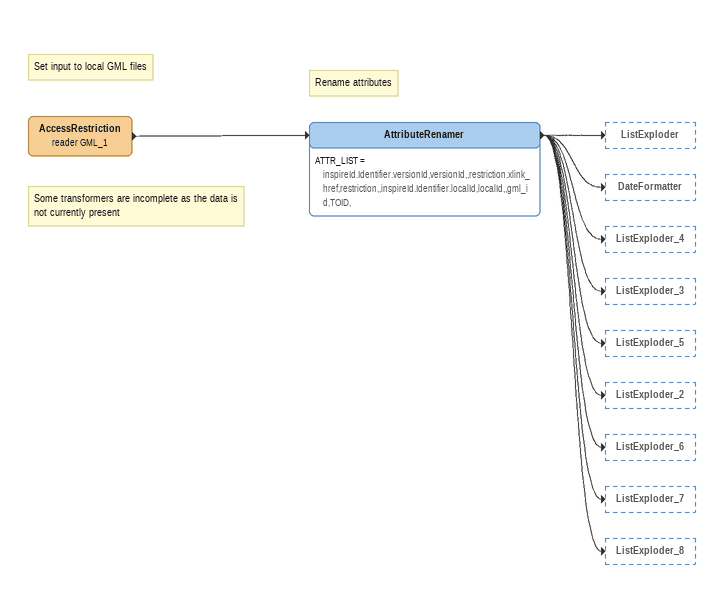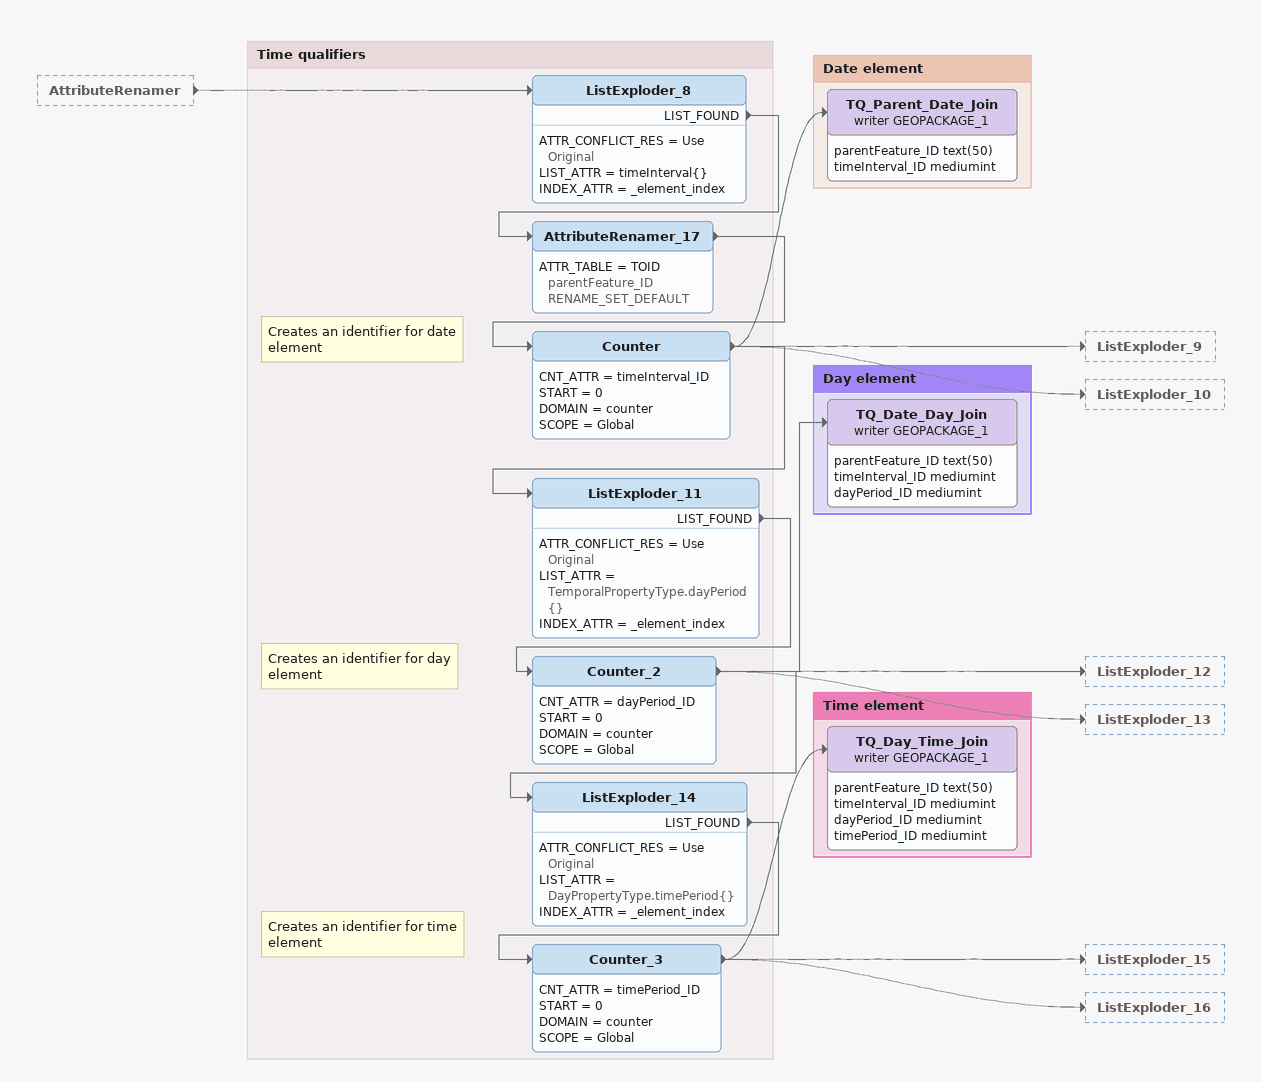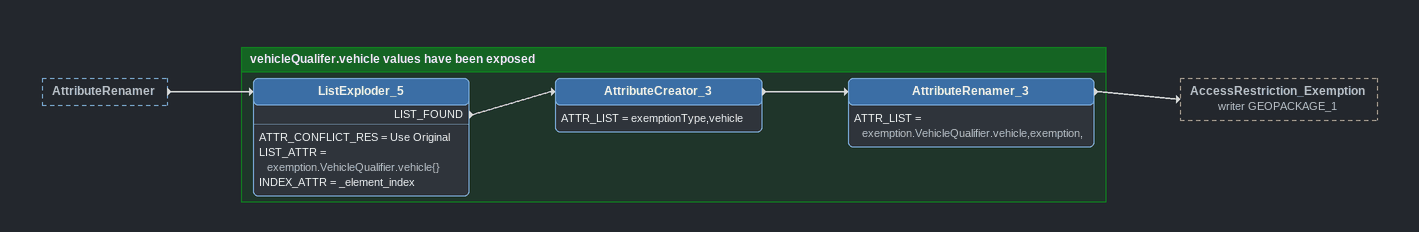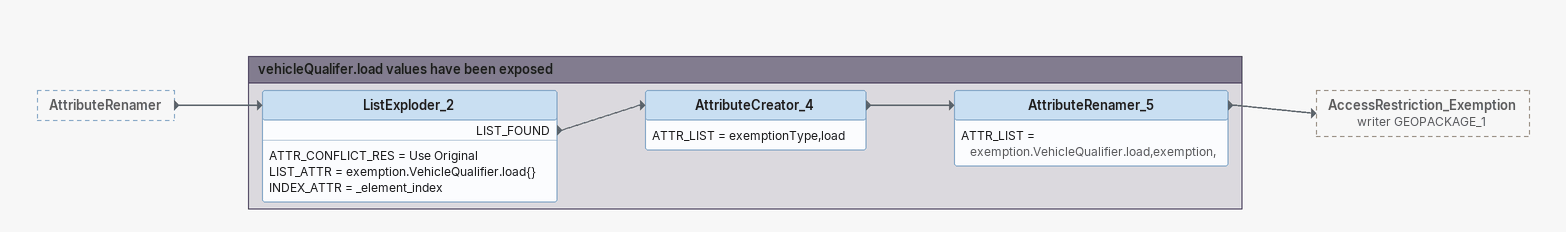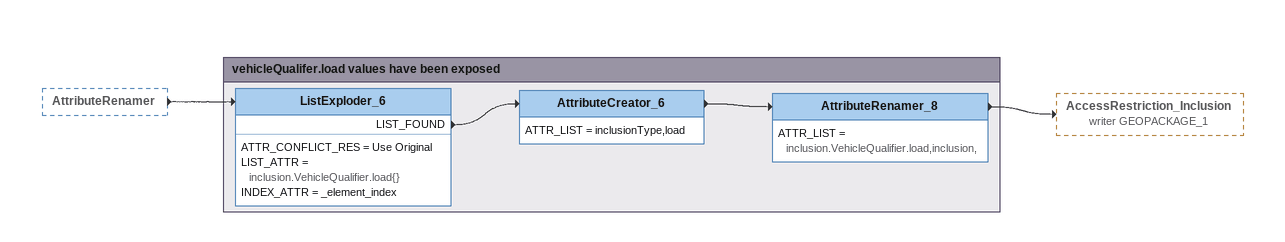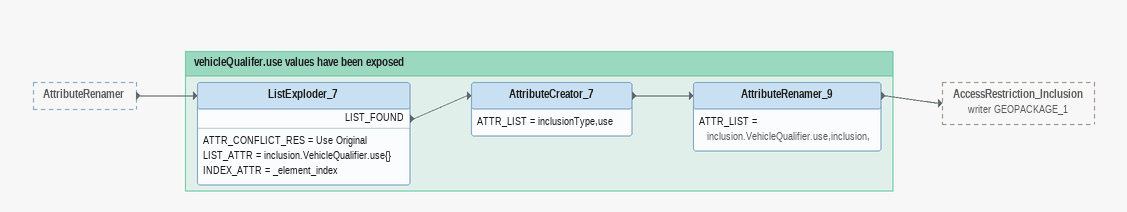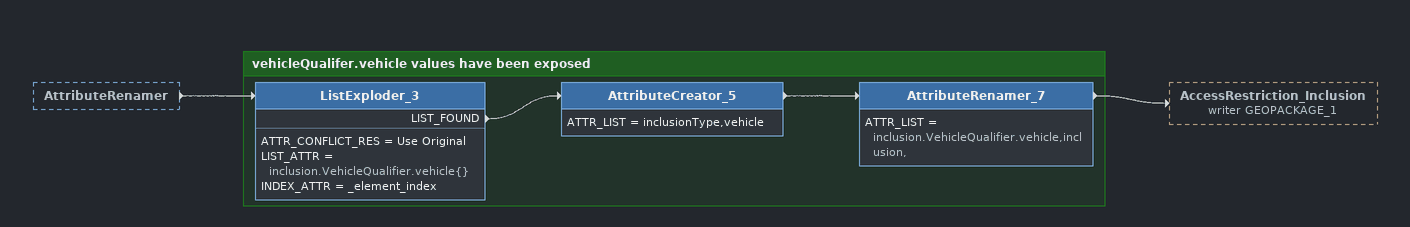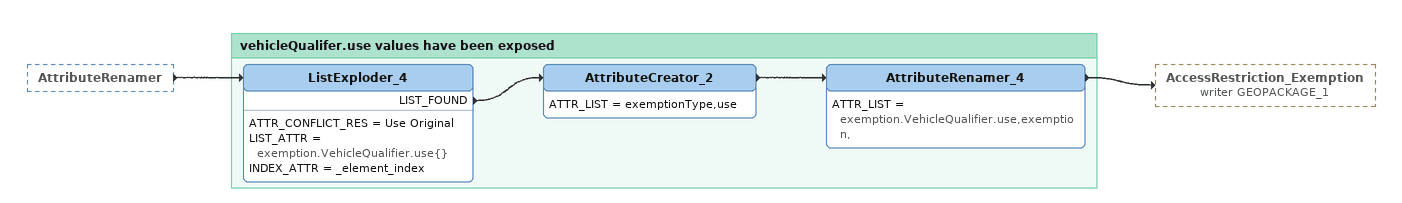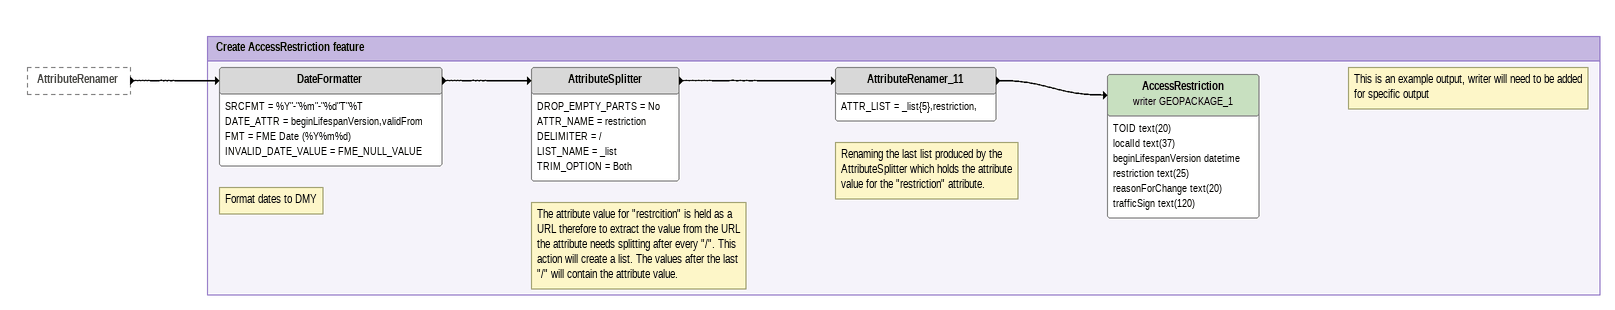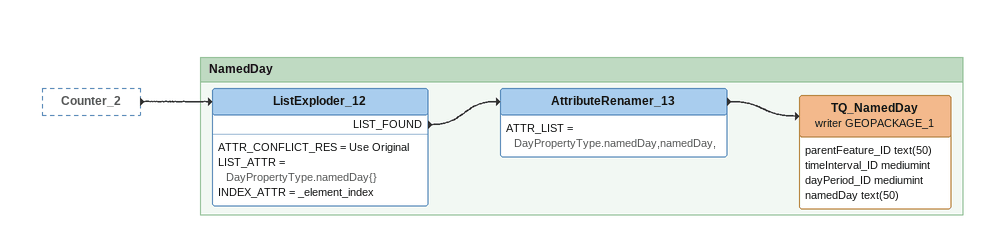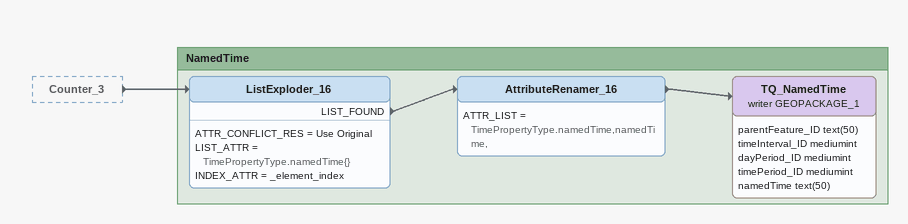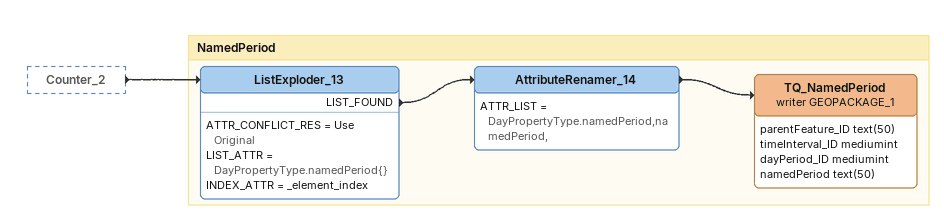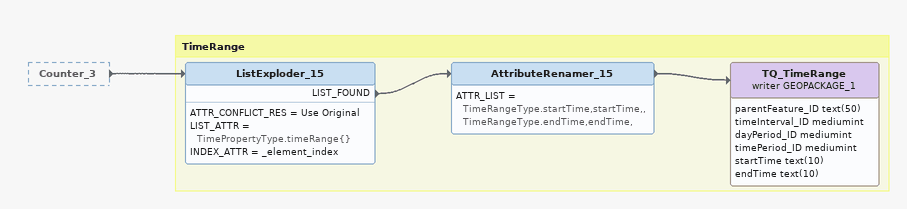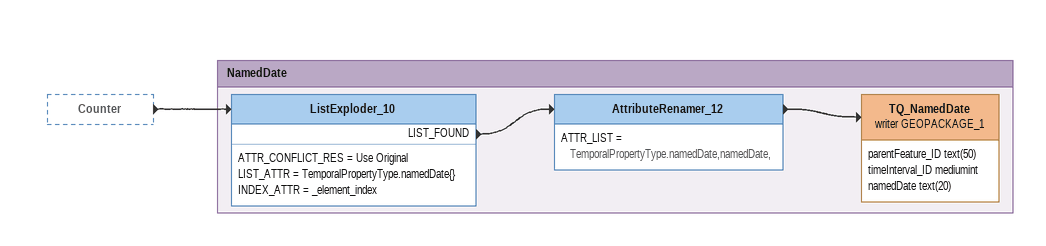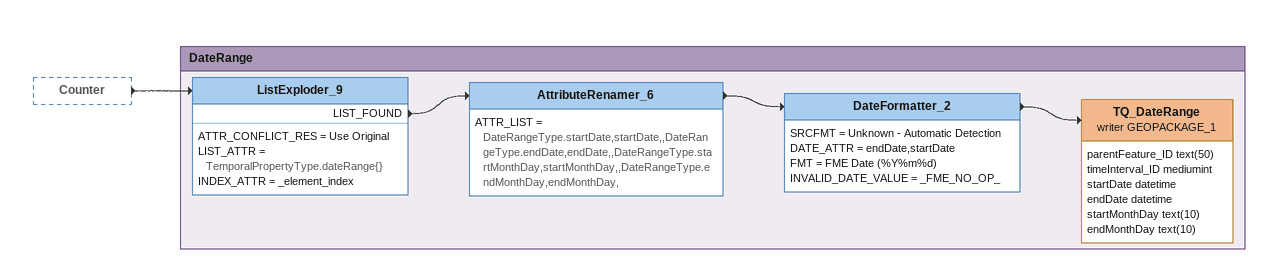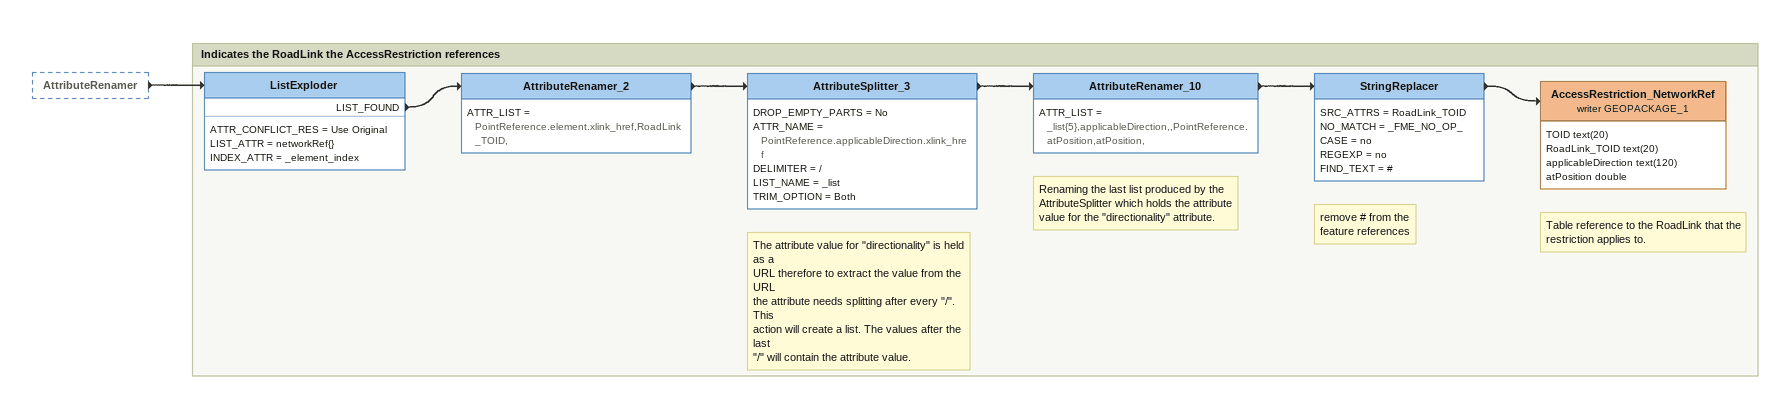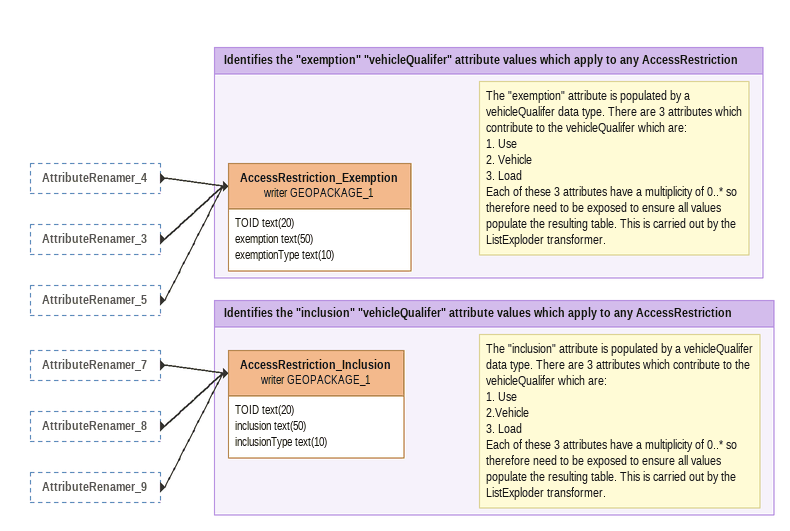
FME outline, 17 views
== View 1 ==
Note: Set input to local GML files
Note: Some transformers are incomplete as the data is not currently present
AccessRestriction (reader GML_1)
    -> AttributeRenamer
Note: Rename attributes
AttributeRenamer
    ATTR_LIST = inspireId.Identifier.versionId,versionId,,restriction.xlink_href,restriction,,inspireId.Identifier.localId,localId,,gml_id,TOID,
    -> ListExploder
    -> DateFormatter
    -> ListExploder_4
    -> ListExploder_3
    -> ListExploder_5
    -> ListExploder_2
    -> ListExploder_6
    -> ListExploder_7
    -> ListExploder_8

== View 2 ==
AttributeRenamer [outside]
    -> ListExploder_8

Bookmark: Time qualifiers
ListExploder_8
    ATTR_CONFLICT_RES = Use Original
    LIST_ATTR = timeInterval{}
    INDEX_ATTR = _element_index
    LIST_FOUND -> AttributeRenamer_17
AttributeRenamer_17
    ATTR_TABLE = TOID parentFeature_ID RENAME_SET_DEFAULT
    -> Counter
Note: Creates an identifier for date element
Counter
    CNT_ATTR = timeInterval_ID
    START = 0
    DOMAIN = counter
    SCOPE = Global
    -> ListExploder_9
    -> TQ_Parent_Date_Join (writer GEOPACKAGE_1)
    -> ListExploder_10
    -> ListExploder_11
ListExploder_11
    ATTR_CONFLICT_RES = Use Original
    LIST_ATTR = TemporalPropertyType.dayPeriod{}
    INDEX_ATTR = _element_index
    LIST_FOUND -> Counter_2
Note: Creates an identifier for day element
Counter_2
    CNT_ATTR = dayPeriod_ID
    START = 0
    DOMAIN = counter
    SCOPE = Global
    -> ListExploder_12
    -> ListExploder_13
    -> ListExploder_14
    -> TQ_Date_Day_Join (writer GEOPACKAGE_1)
ListExploder_14
    ATTR_CONFLICT_RES = Use Original
    LIST_ATTR = DayPropertyType.timePeriod{}
    INDEX_ATTR = _element_index
    LIST_FOUND -> Counter_3
Note: Creates an identifier for time element
Counter_3
    CNT_ATTR = timePeriod_ID
    START = 0
    DOMAIN = counter
    SCOPE = Global
    -> ListExploder_15
    -> ListExploder_16
    -> TQ_Day_Time_Join (writer GEOPACKAGE_1)

Bookmark: Date element
TQ_Parent_Date_Join (writer GEOPACKAGE_1)
    attributes: parentFeature_ID text(50), timeInterval_ID mediumint

Bookmark: Day element
TQ_Date_Day_Join (writer GEOPACKAGE_1)
    attributes: parentFeature_ID text(50), timeInterval_ID mediumint, dayPeriod_ID mediumint

Bookmark: Time element
TQ_Day_Time_Join (writer GEOPACKAGE_1)
    attributes: parentFeature_ID text(50), timeInterval_ID mediumint, dayPeriod_ID mediumint, timePeriod_ID mediumint

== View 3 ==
AttributeRenamer [outside]
    -> ListExploder_5

Bookmark: vehicleQualifer.vehicle values have been exposed
ListExploder_5
    ATTR_CONFLICT_RES = Use Original
    LIST_ATTR = exemption.VehicleQualifier.vehicle{}
    INDEX_ATTR = _element_index
    LIST_FOUND -> AttributeCreator_3
AttributeCreator_3
    ATTR_LIST = exemptionType,vehicle
    -> AttributeRenamer_3
AttributeRenamer_3
    ATTR_LIST = exemption.VehicleQualifier.vehicle,exemption,
    -> AccessRestriction_Exemption (writer GEOPACKAGE_1)

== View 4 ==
AttributeRenamer [outside]
    -> ListExploder_2

Bookmark: vehicleQualifer.load values have been exposed
ListExploder_2
    ATTR_CONFLICT_RES = Use Original
    LIST_ATTR = exemption.VehicleQualifier.load{}
    INDEX_ATTR = _element_index
    LIST_FOUND -> AttributeCreator_4
AttributeCreator_4
    ATTR_LIST = exemptionType,load
    -> AttributeRenamer_5
AttributeRenamer_5
    ATTR_LIST = exemption.VehicleQualifier.load,exemption,
    -> AccessRestriction_Exemption (writer GEOPACKAGE_1)

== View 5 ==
AttributeRenamer [outside]
    -> ListExploder_6

Bookmark: vehicleQualifer.load values have been exposed
ListExploder_6
    ATTR_CONFLICT_RES = Use Original
    LIST_ATTR = inclusion.VehicleQualifier.load{}
    INDEX_ATTR = _element_index
    LIST_FOUND -> AttributeCreator_6
AttributeCreator_6
    ATTR_LIST = inclusionType,load
    -> AttributeRenamer_8
AttributeRenamer_8
    ATTR_LIST = inclusion.VehicleQualifier.load,inclusion,
    -> AccessRestriction_Inclusion (writer GEOPACKAGE_1)

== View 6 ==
AttributeRenamer [outside]
    -> ListExploder_7

Bookmark: vehicleQualifer.use values have been exposed
ListExploder_7
    ATTR_CONFLICT_RES = Use Original
    LIST_ATTR = inclusion.VehicleQualifier.use{}
    INDEX_ATTR = _element_index
    LIST_FOUND -> AttributeCreator_7
AttributeCreator_7
    ATTR_LIST = inclusionType,use
    -> AttributeRenamer_9
AttributeRenamer_9
    ATTR_LIST = inclusion.VehicleQualifier.use,inclusion,
    -> AccessRestriction_Inclusion (writer GEOPACKAGE_1)

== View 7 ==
AttributeRenamer [outside]
    -> ListExploder_3

Bookmark: vehicleQualifer.vehicle values have been exposed
ListExploder_3
    ATTR_CONFLICT_RES = Use Original
    LIST_ATTR = inclusion.VehicleQualifier.vehicle{}
    INDEX_ATTR = _element_index
    LIST_FOUND -> AttributeCreator_5
AttributeCreator_5
    ATTR_LIST = inclusionType,vehicle
    -> AttributeRenamer_7
AttributeRenamer_7
    ATTR_LIST = inclusion.VehicleQualifier.vehicle,inclusion,
    -> AccessRestriction_Inclusion (writer GEOPACKAGE_1)

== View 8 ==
AttributeRenamer [outside]
    -> ListExploder_4

Bookmark: vehicleQualifer.use values have been exposed
ListExploder_4
    ATTR_CONFLICT_RES = Use Original
    LIST_ATTR = exemption.VehicleQualifier.use{}
    INDEX_ATTR = _element_index
    LIST_FOUND -> AttributeCreator_2
AttributeCreator_2
    ATTR_LIST = exemptionType,use
    -> AttributeRenamer_4
AttributeRenamer_4
    ATTR_LIST = exemption.VehicleQualifier.use,exemption,
    -> AccessRestriction_Exemption (writer GEOPACKAGE_1)

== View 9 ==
AttributeRenamer [outside]
    -> DateFormatter

Bookmark: Create AccessRestriction feature
Note: Format dates to DMY
DateFormatter
    SRCFMT = %Y"-"%m"-"%d"T"%T
    DATE_ATTR = beginLifespanVersion,validFrom
    FMT = FME Date (%Y%m%d)
    INVALID_DATE_VALUE = FME_NULL_VALUE
    -> AttributeSplitter
Note: The attribute value for "restrcition" is held as a / URL therefore to extract the value from the URL / the attribute needs splitting after every "/". This / action will create a list. The values after the last / "/" will contain the attribute value.
AttributeSplitter
    DROP_EMPTY_PARTS = No
    ATTR_NAME = restriction
    DELIMITER = /
    LIST_NAME = _list
    TRIM_OPTION = Both
    -> AttributeRenamer_11
Note: Renaming the last list produced by the / AttributeSplitter which holds the attribute / value for the "restriction" attribute.
AttributeRenamer_11
    ATTR_LIST = _list{5},restriction,
    -> AccessRestriction (writer GEOPACKAGE_1)
Note: This is an example output, writer will need to be added for specific output
AccessRestriction (writer GEOPACKAGE_1)
    attributes: TOID text(20), localId text(37), beginLifespanVersion datetime, restriction text(25), reasonForChange text(20), trafficSign text(120)

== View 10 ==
Counter_2 [outside]
    -> ListExploder_12

Bookmark: NamedDay
ListExploder_12
    ATTR_CONFLICT_RES = Use Original
    LIST_ATTR = DayPropertyType.namedDay{}
    INDEX_ATTR = _element_index
    LIST_FOUND -> AttributeRenamer_13
AttributeRenamer_13
    ATTR_LIST = DayPropertyType.namedDay,namedDay,
    -> TQ_NamedDay (writer GEOPACKAGE_1)
TQ_NamedDay (writer GEOPACKAGE_1)
    attributes: parentFeature_ID text(50), timeInterval_ID mediumint, dayPeriod_ID mediumint, namedDay text(50)

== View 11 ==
Counter_3 [outside]
    -> ListExploder_16

Bookmark: NamedTime
ListExploder_16
    ATTR_CONFLICT_RES = Use Original
    LIST_ATTR = TimePropertyType.namedTime{}
    INDEX_ATTR = _element_index
    LIST_FOUND -> AttributeRenamer_16
AttributeRenamer_16
    ATTR_LIST = TimePropertyType.namedTime,namedTime,
    -> TQ_NamedTime (writer GEOPACKAGE_1)
TQ_NamedTime (writer GEOPACKAGE_1)
    attributes: parentFeature_ID text(50), timeInterval_ID mediumint, dayPeriod_ID mediumint, timePeriod_ID mediumint, namedTime text(50)

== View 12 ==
Counter_2 [outside]
    -> ListExploder_13

Bookmark: NamedPeriod
ListExploder_13
    ATTR_CONFLICT_RES = Use Original
    LIST_ATTR = DayPropertyType.namedPeriod{}
    INDEX_ATTR = _element_index
    LIST_FOUND -> AttributeRenamer_14
AttributeRenamer_14
    ATTR_LIST = DayPropertyType.namedPeriod,namedPeriod,
    -> TQ_NamedPeriod (writer GEOPACKAGE_1)
TQ_NamedPeriod (writer GEOPACKAGE_1)
    attributes: parentFeature_ID text(50), timeInterval_ID mediumint, dayPeriod_ID mediumint, namedPeriod text(50)

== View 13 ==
Counter_3 [outside]
    -> ListExploder_15

Bookmark: TimeRange
ListExploder_15
    ATTR_CONFLICT_RES = Use Original
    LIST_ATTR = TimePropertyType.timeRange{}
    INDEX_ATTR = _element_index
    LIST_FOUND -> AttributeRenamer_15
AttributeRenamer_15
    ATTR_LIST = TimeRangeType.startTime,startTime,,TimeRangeType.endTime,endTime,
    -> TQ_TimeRange (writer GEOPACKAGE_1)
TQ_TimeRange (writer GEOPACKAGE_1)
    attributes: parentFeature_ID text(50), timeInterval_ID mediumint, dayPeriod_ID mediumint, timePeriod_ID mediumint, startTime text(10), endTime text(10)

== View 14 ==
Counter [outside]
    -> ListExploder_10

Bookmark: NamedDate
ListExploder_10
    ATTR_CONFLICT_RES = Use Original
    LIST_ATTR = TemporalPropertyType.namedDate{}
    INDEX_ATTR = _element_index
    LIST_FOUND -> AttributeRenamer_12
AttributeRenamer_12
    ATTR_LIST = TemporalPropertyType.namedDate,namedDate,
    -> TQ_NamedDate (writer GEOPACKAGE_1)
TQ_NamedDate (writer GEOPACKAGE_1)
    attributes: parentFeature_ID text(50), timeInterval_ID mediumint, namedDate text(20)

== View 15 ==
Counter [outside]
    -> ListExploder_9

Bookmark: DateRange
ListExploder_9
    ATTR_CONFLICT_RES = Use Original
    LIST_ATTR = TemporalPropertyType.dateRange{}
    INDEX_ATTR = _element_index
    LIST_FOUND -> AttributeRenamer_6
AttributeRenamer_6
    ATTR_LIST = DateRangeType.startDate,startDate,,DateRangeType.endDate,endDate,,DateRangeType.startMonthDay,startMonthDay,,DateRangeType.endMonthDay,endMonthDay,
    -> DateFormatter_2
DateFormatter_2
    SRCFMT = Unknown - Automatic Detection
    DATE_ATTR = endDate,startDate
    FMT = FME Date (%Y%m%d)
    INVALID_DATE_VALUE = _FME_NO_OP_
    -> TQ_DateRange (writer GEOPACKAGE_1)
TQ_DateRange (writer GEOPACKAGE_1)
    attributes: parentFeature_ID text(50), timeInterval_ID mediumint, startDate datetime, endDate datetime, startMonthDay text(10), endMonthDay text(10)

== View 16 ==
AttributeRenamer [outside]
    -> ListExploder

Bookmark: Indicates the RoadLink the AccessRestriction references
ListExploder
    ATTR_CONFLICT_RES = Use Original
    LIST_ATTR = networkRef{}
    INDEX_ATTR = _element_index
    LIST_FOUND -> AttributeRenamer_2
AttributeRenamer_2
    ATTR_LIST = PointReference.element.xlink_href,RoadLink_TOID,
    -> AttributeSplitter_3
Note: The attribute value for "directionality" is held as a / URL therefore to extract the value from the URL / the attribute needs splitting after every "/". This / action will create a list. The values after the last / "/" will contain the attribute value.
AttributeSplitter_3
    DROP_EMPTY_PARTS = No
    ATTR_NAME = PointReference.applicableDirection.xlink_href
    DELIMITER = /
    LIST_NAME = _list
    TRIM_OPTION = Both
    -> AttributeRenamer_10
Note: Renaming the last list produced by the / AttributeSplitter which holds the attribute / value for the "directionality" attribute.
AttributeRenamer_10
    ATTR_LIST = _list{5},applicableDirection,,PointReference.atPosition,atPosition,
    -> StringReplacer
Note: remove # from the / feature references
StringReplacer
    SRC_ATTRS = RoadLink_TOID
    NO_MATCH = _FME_NO_OP_
    CASE = no
    REGEXP = no
    FIND_TEXT = #
    -> AccessRestriction_NetworkRef (writer GEOPACKAGE_1)
Note: Table reference to the RoadLink that the restriction applies to.
AccessRestriction_NetworkRef (writer GEOPACKAGE_1)
    attributes: TOID text(20), RoadLink_TOID text(20), applicableDirection text(120), atPosition double

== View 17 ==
AttributeRenamer_4 [outside]
    -> AccessRestriction_Exemption (writer GEOPACKAGE_1)
AttributeRenamer_3 [outside]
    -> AccessRestriction_Exemption (writer GEOPACKAGE_1)
AttributeRenamer_5 [outside]
    -> AccessRestriction_Exemption (writer GEOPACKAGE_1)
AttributeRenamer_7 [outside]
    -> AccessRestriction_Inclusion (writer GEOPACKAGE_1)
AttributeRenamer_8 [outside]
    -> AccessRestriction_Inclusion (writer GEOPACKAGE_1)
AttributeRenamer_9 [outside]
    -> AccessRestriction_Inclusion (writer GEOPACKAGE_1)

Bookmark: Identifies the "exemption" "vehicleQualifer" attribute values which apply to any AccessRestriction
Note: The "exemption" attribute is populated by a vehicleQualifer data type. There are 3 attributes which contribute to the vehicleQualifer which are: / 1. Use / 2. Vehicle / 3. Load / Each of these 3 attributes have a multiplicity of 0..* so therefore need to be exposed to ensure all values populate the resulting table. This is carried out by the ListExploder transformer.
AccessRestriction_Exemption (writer GEOPACKAGE_1)
    attributes: TOID text(20), exemption text(50), exemptionType text(10)

Bookmark: Identifies the "inclusion" "vehicleQualifer" attribute values which apply to any AccessRestriction
Note: The "inclusion" attribute is populated by a vehicleQualifer data type. There are 3 attributes which contribute to the vehicleQualifer which are: / 1. Use / 2.Vehicle / 3. Load / Each of these 3 attributes have a multiplicity of 0..* so therefore need to be exposed to ensure all values populate the resulting table. This is carried out by the ListExploder transformer.
AccessRestriction_Inclusion (writer GEOPACKAGE_1)
    attributes: TOID text(20), inclusion text(50), inclusionType text(10)
